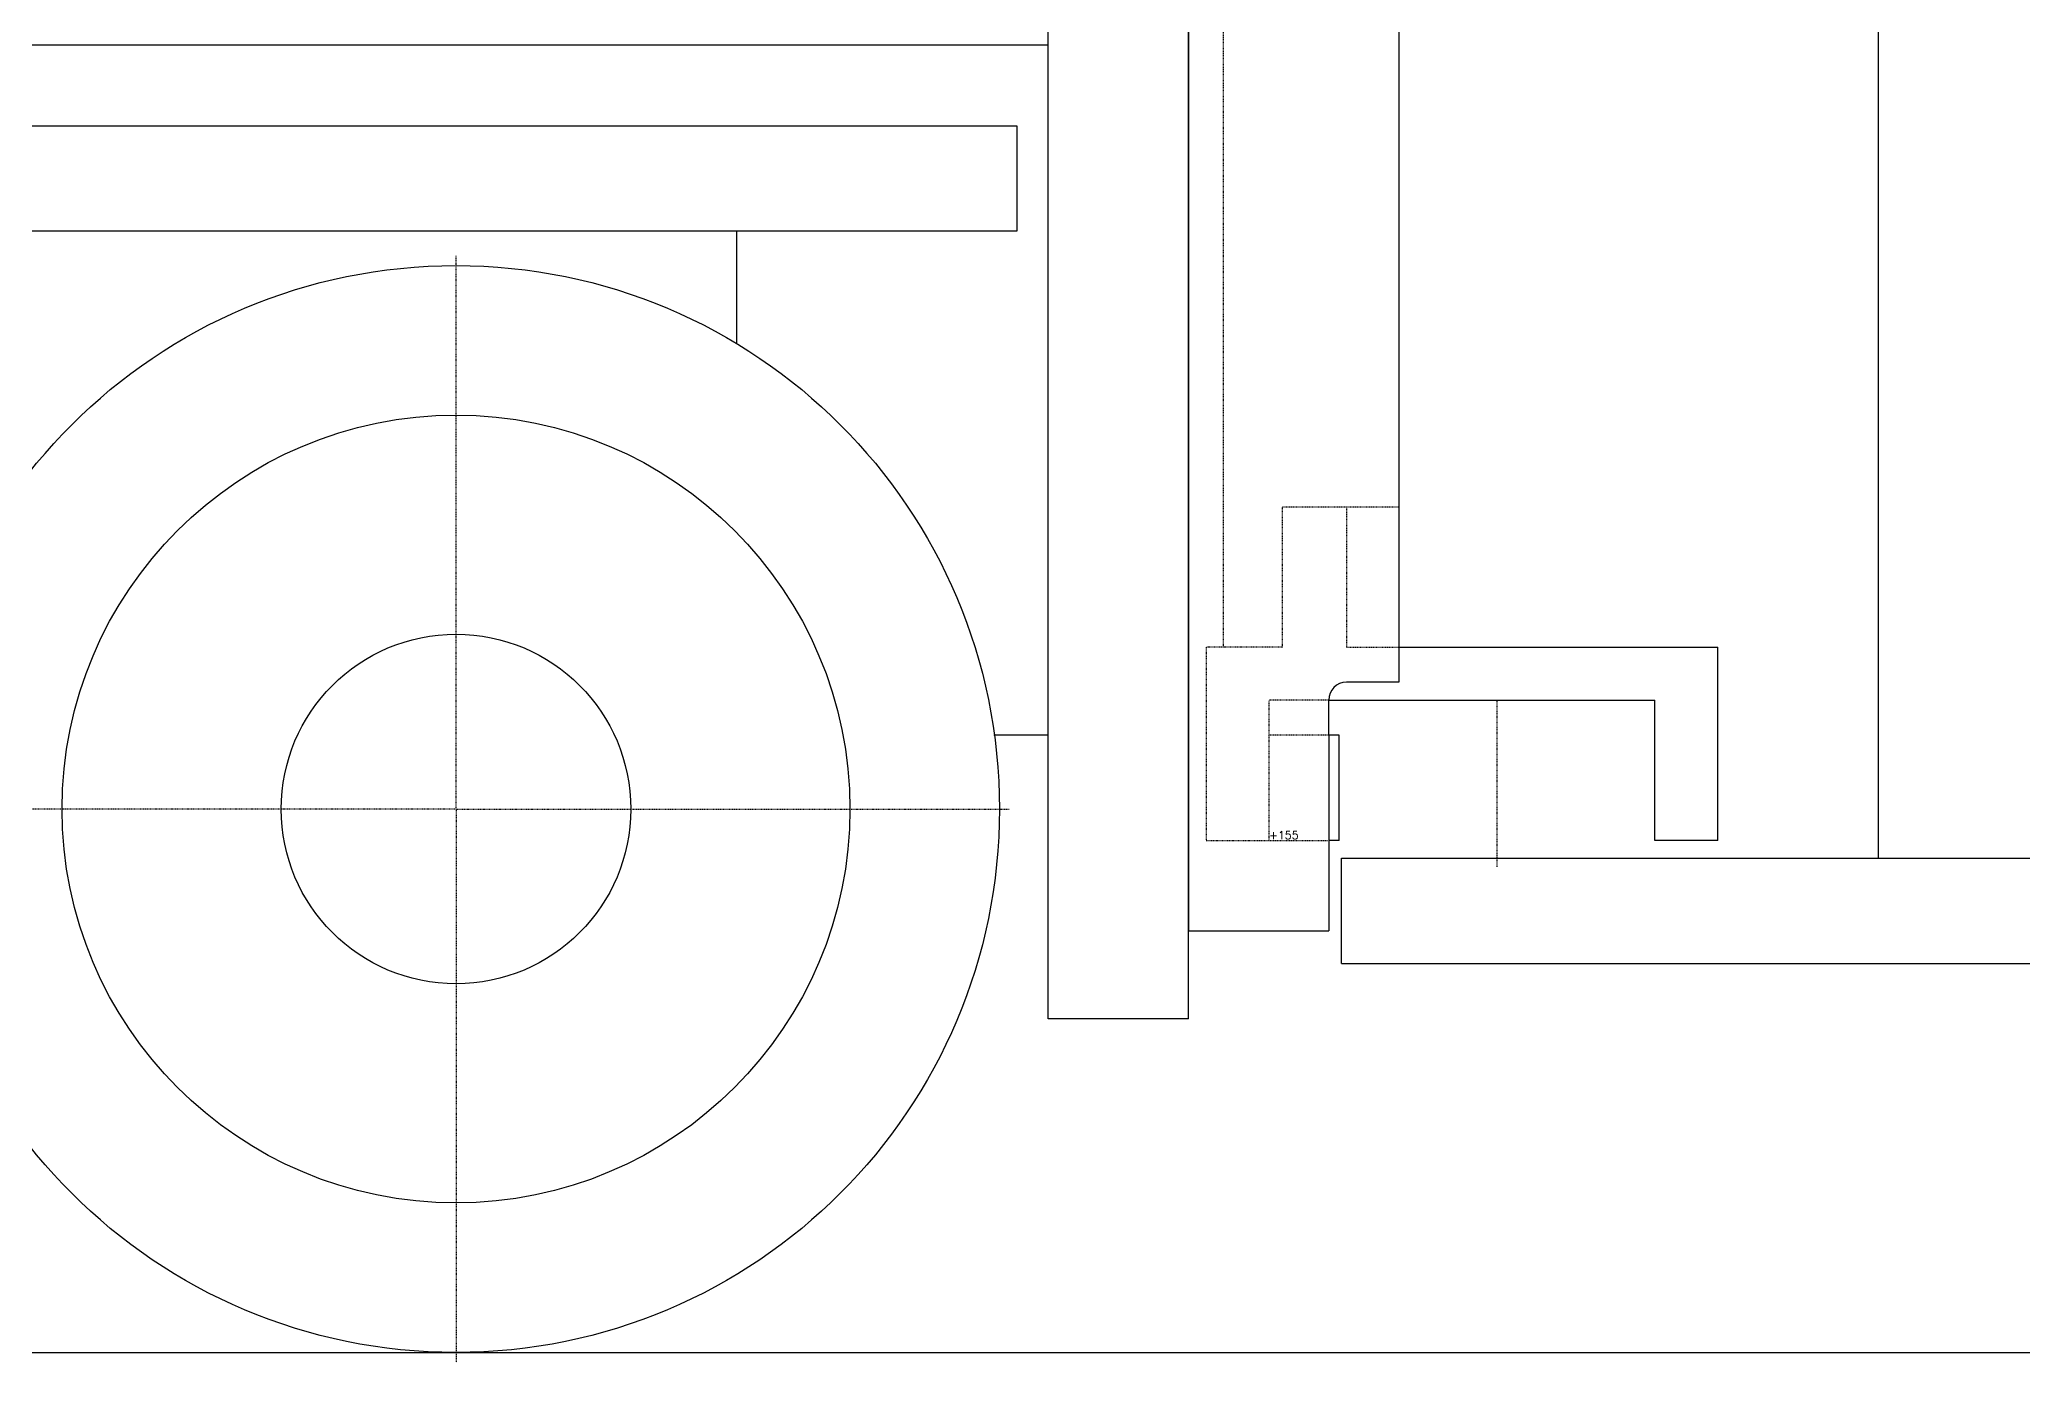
# Model space of a CAD drawing. Extents: x 8 to 3275, y 508 to 2688.
# Drawn here: x 1792.3 to 2114.4, y 522.6 to 737.5 of the extents above; entities that cross this region are included whole.
import ezdxf

# ---------------------------------------------------------------- set-up
doc = ezdxf.new("R2010")
doc.units = 0
doc.linetypes.add('DASHED', pattern=[0.019737, 0.013158, -0.006579])
doc.linetypes.add('DOT', pattern=[0.013158, 0, -0.006579, 0, -0.006579])
for name, color, linetype in [('1', 7, 'CONTINUOUS'), ('SEVEN', 5, 'CONTINUOUS'), ('TEN', 4, 'CONTINUOUS')]:
    doc.layers.add(name, color=color, linetype=linetype)
doc.styles.add('DDSC_1', font='ROMANS')

msp = doc.modelspace()

# ---------------------------------------------------------------- linework, layer by layer
at = {"layer": '1', "color": 7}
for p, q in [((1689.100025, 723.500011), (1951.000029, 723.500011)), ((1951.000029, 706.400011), (1689.100025, 706.400011)), ((1905.500028, 706.400011), (1905.500028, 688.10001)), ((916.500014, 524.200008), (3274.600049, 524.200008))]:
    msp.add_line(p, q, dxfattribs=at)
at = {"layer": '1', "color": 1}
for p, q in [((1951.000029, 723.500011), (1951.000029, 706.400011)), ((1956.100029, 624.500009), (1947.300029, 624.500009))]:
    msp.add_line(p, q, dxfattribs=at)
at = {"layer": '1', "color": 7, "linetype": 'DASHED'}
for p, q in [((1859.900028, 700.70001), (1859.900028, 702.50001)), ((1859.900028, 612.500009), (1859.900028, 700.70001)), ((1859.900028, 612.500009), (1771.600026, 612.500009)), ((1859.900028, 612.500009), (1948.100029, 612.500009)), ((1859.900028, 612.500009), (1859.900028, 524.200008)), ((1859.900028, 524.200008), (1859.900028, 522.600008))]:
    msp.add_line(p, q, dxfattribs=at)
at = {"layer": '1', "color": 1, "linetype": 'DASHED'}
msp.add_line((1948.100029, 612.500009), (1949.800029, 612.500009), dxfattribs=at)
at = {"layer": '1', "color": 7}
for radius in [88.300001, 64.000001, 28.4]:
    msp.add_circle((1859.900028, 612.500009), radius, dxfattribs=at)
at = {"layer": 'SEVEN', "color": 5}
msp.add_line((1956.100029, 736.600011), (1591.300024, 736.600011), dxfattribs=at)
at = {"layer": 'TEN', "color": 1}
for p, q in [((2091.000031, 1025.800015), (2091.000031, 604.500009)), ((2013.10003, 897.000013), (2013.10003, 633.100009)), ((1978.900029, 894.700013), (1978.900029, 592.700009)), ((1978.900029, 578.400009), (1978.900029, 842.600013)), ((1956.100029, 578.400009), (1956.100029, 835.200012)), ((2013.10003, 638.80001), (2064.900031, 638.80001)), ((2064.900031, 607.400009), (2064.900031, 638.80001)), ((2013.10003, 633.100009), (2004.60003, 633.100009)), ((2001.70003, 624.500009), (2001.70003, 630.200009)), ((2001.70003, 630.200009), (2054.700031, 630.200009)), ((2054.700031, 607.400009), (2054.700031, 630.200009)), ((2003.40003, 624.500009), (2001.70003, 624.500009)), ((2001.70003, 624.500009), (2001.70003, 592.700009)), ((2003.40003, 607.400009), (2003.40003, 624.500009)), ((2003.40003, 607.400009), (2001.70003, 607.400009)), ((2064.900031, 607.400009), (2054.700031, 607.400009)), ((2003.80003, 587.400009), (2003.80003, 604.500009)), ((2003.80003, 604.500009), (2276.900034, 604.500009)), ((1978.900029, 592.700009), (2001.70003, 592.700009)), ((2003.80003, 587.400009), (2159.900032, 587.400009)), ((1978.900029, 578.400009), (1956.100029, 578.400009))]:
    msp.add_line(p, q, dxfattribs=at)
at = {"layer": 'TEN', "color": 1, "linetype": 'DOT'}
for p, q in [((1984.60003, 638.80001), (1984.60003, 898.400013)), ((1994.20003, 638.80001), (1994.20003, 661.60001)), ((1994.20003, 661.60001), (2013.10003, 661.60001)), ((2004.60003, 661.60001), (2004.60003, 638.80001)), ((1981.80003, 638.80001), (1981.80003, 607.400009)), ((1994.20003, 638.80001), (1981.80003, 638.80001)), ((2004.60003, 638.80001), (2013.10003, 638.80001)), ((1992.00003, 607.400009), (1992.00003, 630.200009)), ((2001.70003, 630.200009), (1992.00003, 630.200009)), ((2001.70003, 624.500009), (1992.00003, 624.500009)), ((1981.80003, 607.400009), (1992.00003, 607.400009)), ((1992.00003, 607.400009), (2001.50003, 607.400009))]:
    msp.add_line(p, q, dxfattribs=at)
at = {"layer": 'TEN', "color": 1, "linetype": 'DASHED'}
msp.add_line((2029.00003, 630.200009), (2029.00003, 603.100009), dxfattribs=at)
at = {"layer": 'TEN', "color": 1}
msp.add_arc((2004.60003, 630.200009), 2.9, 90, 180, dxfattribs=at)

# ---------------------------------------------------------------- texts
at = {"layer": 'TEN', "color": 1, "style": 'DDSC_1'}
msp.add_text('+155', height=1.3, dxfattribs=at).set_placement((1992.00003, 607.600009))

doc.saveas('drawing.dxf')
